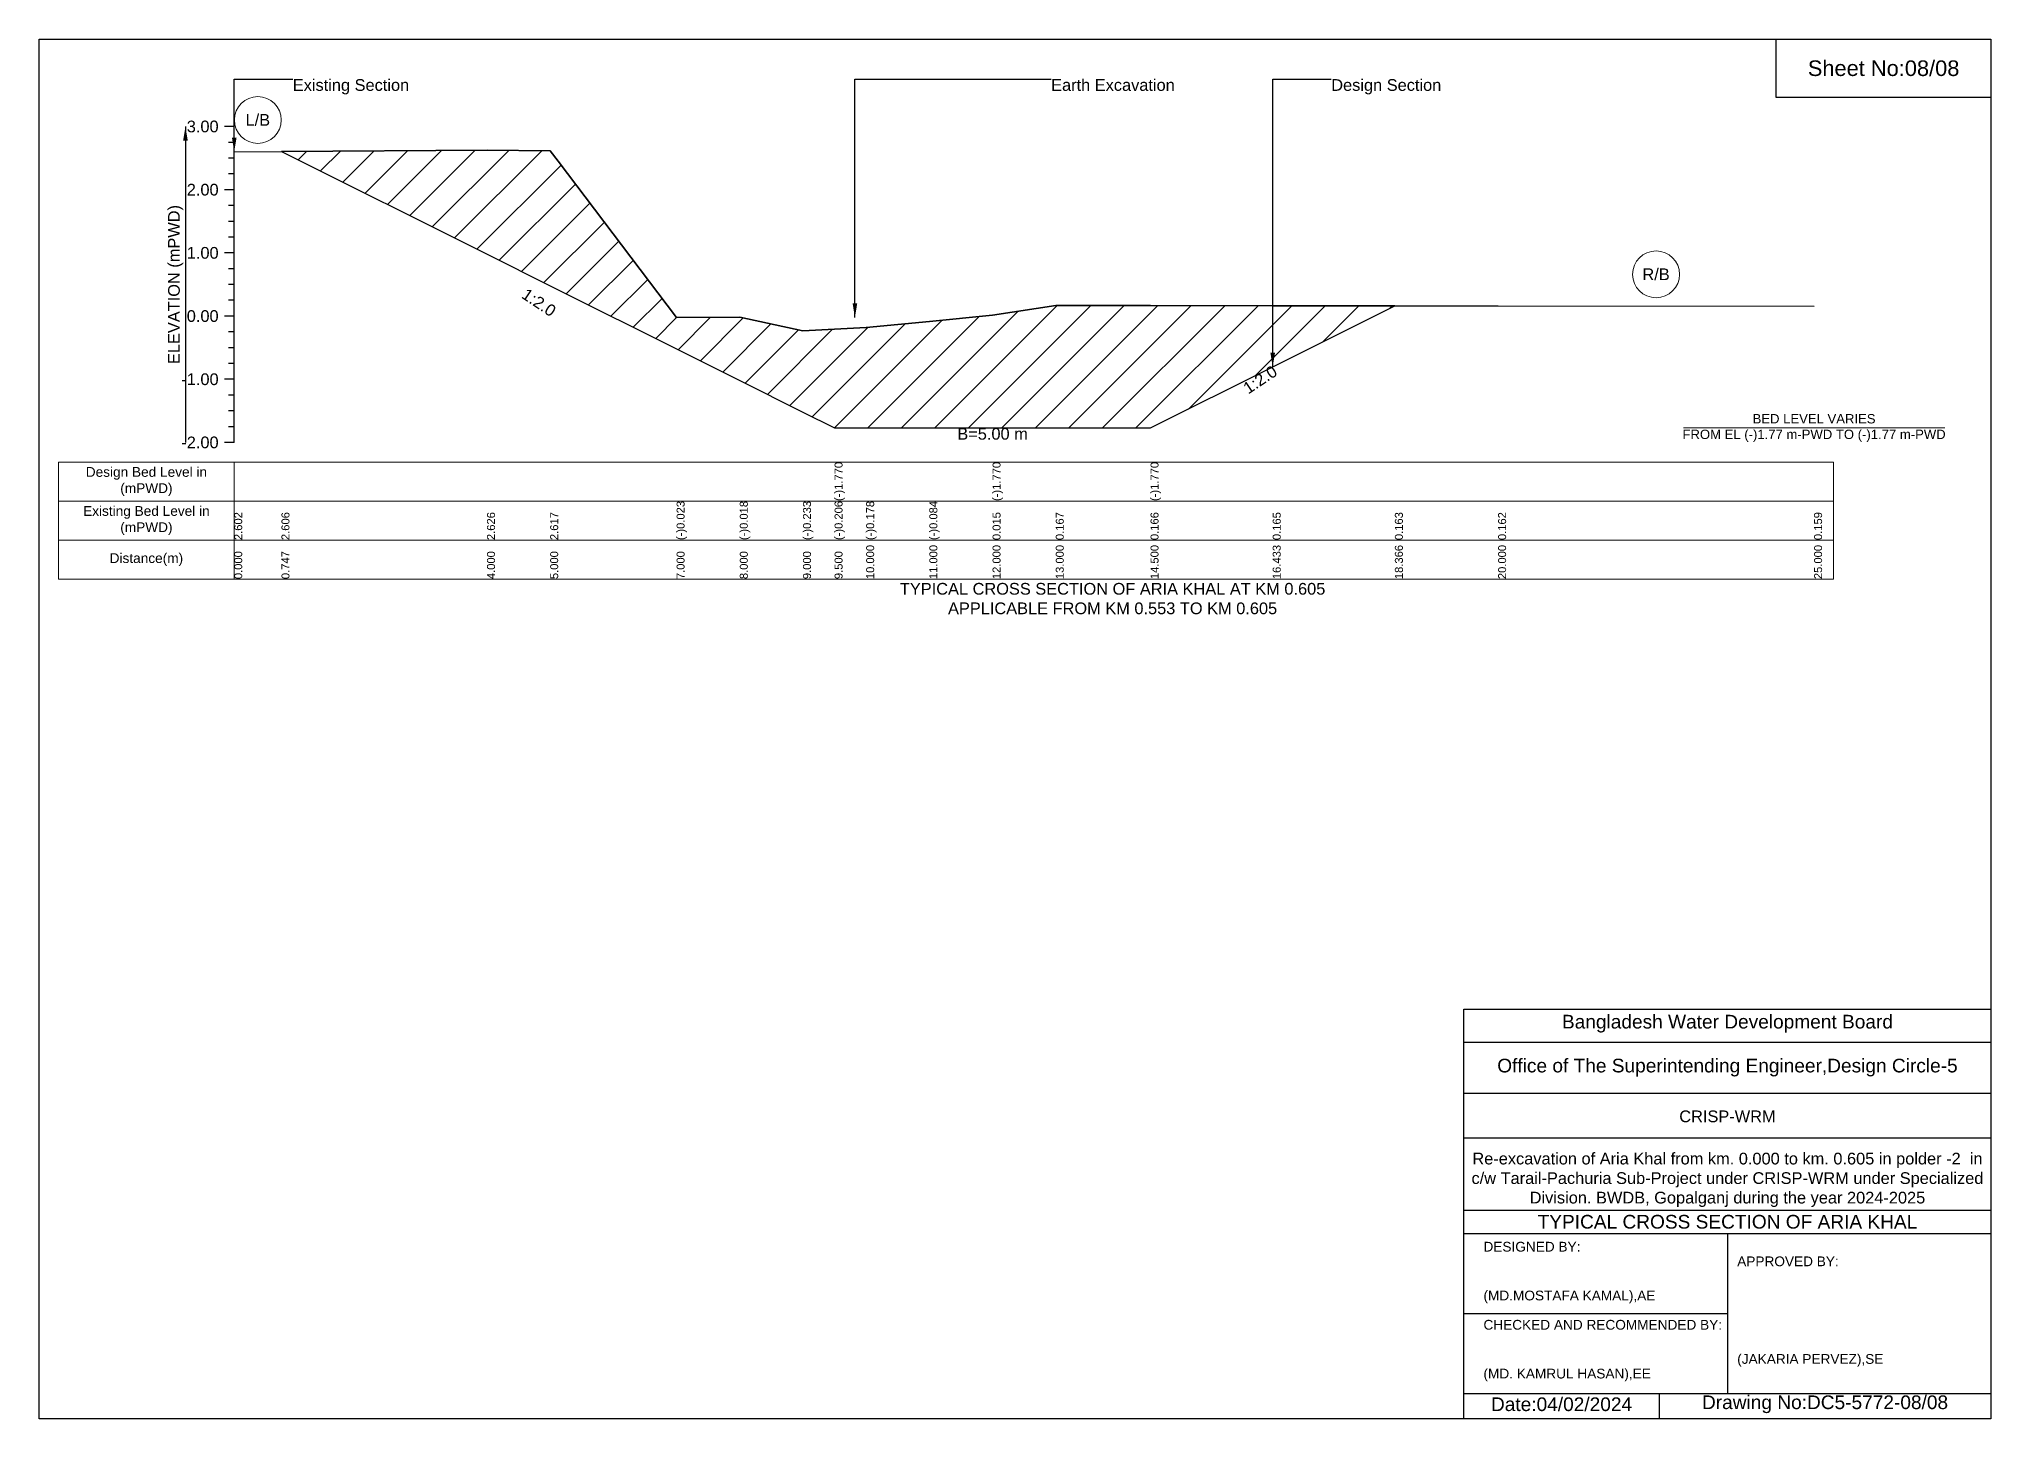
# Model space of a CAD drawing. Header units: inches. Extents: x 91000 to 188000, y -5751 to 7560.
# Drawn here: x 170000 to 178000, y -5656 to 0 of the extents above; entities that cross this region are included whole.
import ezdxf

# ---------------------------------------------------------------- set-up
doc = ezdxf.new("R2010")
doc.units = ezdxf.units.IN
doc.header["$LTSCALE"] = 7
doc.header["$MEASUREMENT"] = 0
for name, color, linetype, lineweight in [('Cross section Data Border', 7, 'Continuous', 9), ('Cross Section Labels', 7, 'Continuous', 9), ('Existing_Bed_Level for Xsection', 7, 'Continuous', 25)]:
    doc.layers.add(name, color=color, linetype=linetype, lineweight=lineweight)
doc.styles.get("Standard").update_dxf_attribs({"font": 'arial.ttf'})
doc.dimstyles.get("Standard").update_dxf_attribs({"dimtxt": 0.18, "dimasz": 0.18, "dimexe": 0.18, "dimexo": 0.0625, "dimgap": 0.09, "dimtad": 0, "dimtih": 1, "dimtoh": 1, "dimdec": 4, "dimzin": 0, "dimdsep": 46, "dimtxsty": 'Standard', "dimcen": 0.09, "dimadec": 0, "dimazin": 0, "dimtfac": 1, "dimtdec": 4, "dimtofl": 0, "dimtmove": 0, "dimatfit": 3, "dimfxl": 1, "dimtolj": 1, "dimtzin": 0, "dimarcsym": 0})

msp = doc.modelspace()

# ---------------------------------------------------------------- hatches: boundary and pattern name
at = {"layer": 'Existing_Bed_Level for Xsection'}
h = msp.add_hatch(dxfattribs=at)
h.set_pattern_fill('ANSI31', color=256, scale=777, style=0)
h.paths.add_polyline_path([(170993.5, -460.6), (171836, -881.8), (172095, -1011.3), (172127, -1027.3), (172613, -1270.3), (172872, -1399.8), (173131, -1529.3), (173260.5, -1594.1), (173390, -1594.1), (173649, -1594.1), (173908, -1594.1), (174167, -1594.1), (174555.5, -1594.1), (175056.2, -1343.7), (175556.9, -1093.4), (175056.2, -1093), (174555.5, -1092.7), (174167, -1092.4), (173908, -1131.8), (173649, -1157.4), (173390, -1181.8), (173260.5, -1188.9), (173131, -1196), (172872, -1140.3), (172613, -1141.6), (172127, -500.1), (172095, -457.9), (171836, -455.5)])

# ---------------------------------------------------------------- linework, layer by layer
for points in [[(170000, 0), (178000, 0), (178000, -5656), (170000, -5656)], [(177120, 0), (178000, 0), (178000, -240), (177120, -240)]]:
    msp.add_lwpolyline(points, close=True)
for points in [[(175840, -5656), (175840, -3976), (178000, -3976)], [(175840, -4112), (178000, -4112)], [(175840, -4320), (178000, -4320)], [(175840, -4504), (178000, -4504)], [(175840, -4800), (178000, -4800)], [(175840, -4896), (178000, -4896)], [(176920, -4896), (176920, -5552)], [(175840, -5224), (176920, -5224)], [(175840, -5552), (178000, -5552)], [(176640, -5552), (176640, -5656)]]:
    msp.add_lwpolyline(points)
at = {"layer": 'Cross section Data Border'}
msp.add_lwpolyline([(170080, -1733.7), (177355, -1733.7), (177355, -2213.7), (170080, -2213.7)], close=True, dxfattribs=at)
for points in [[(170800, -1733.7), (170800, -2213.7)], [(170080, -1893.7), (177355, -1893.7)], [(170080, -2053.7), (177355, -2053.7)]]:
    msp.add_lwpolyline(points, dxfattribs=at)
at = {"layer": 'Cross Section Labels'}
msp.add_lwpolyline([(176739.2, -1594.1), (177810.8, -1594.1)], dxfattribs=at)
for centre in [(170896.7, -331.7), (176627.5, -964.6)]:
    msp.add_circle(centre, 96, dxfattribs=at)
at = {"layer": 'Existing_Bed_Level for Xsection'}
for points in [[(170800, -358.7), (170760, -358.7)], [(170800, -1653.7), (170800, -1394.7), (170800, -1135.7), (170800, -876.7), (170800, -617.7), (170800, -358.7)], [(170800, -423.4), (170776, -423.4)], [(170800, -461.7), (170993.5, -460.6), (171836, -455.5), (172095, -457.9), (172127, -500.1), (172613, -1141.6), (172872, -1140.3), (173131, -1196), (173260.5, -1188.9), (173260.5, -1188.9), (173390, -1181.8), (173649, -1157.4), (173908, -1131.8), (173908, -1131.8), (174167, -1092.4), (174555.5, -1092.7), (174555.5, -1092.7), (175056.2, -1093), (175556.9, -1093.4), (175980, -1093.7), (177275, -1094.5)], [(170800, -488.2), (170776, -488.2)], [(170800, -552.9), (170776, -552.9)], [(170800, -617.7), (170760, -617.7)], [(170800, -682.4), (170776, -682.4)], [(170800, -747.2), (170776, -747.2)], [(170800, -876.7), (170760, -876.7)], [(170800, -811.9), (170776, -811.9)], [(170800, -941.4), (170776, -941.4)], [(170800, -1006.2), (170776, -1006.2)], [(170800, -1070.9), (170776, -1070.9)], [(170800, -1135.7), (170760, -1135.7)], [(170800, -1200.4), (170776, -1200.4)], [(170800, -1265.2), (170776, -1265.2)], [(170800, -1329.9), (170776, -1329.9)], [(170800, -1394.7), (170760, -1394.7)], [(170800, -1459.4), (170776, -1459.4)], [(170800, -1524.2), (170776, -1524.2)], [(170800, -1588.9), (170776, -1588.9)], [(170800, -1653.7), (170760, -1653.7)]]:
    msp.add_lwpolyline(points, dxfattribs=at)
msp.add_lwpolyline([(170993.5, -460.6), (171836, -881.8), (172095, -1011.3), (172127, -1027.3), (172613, -1270.3), (172872, -1399.8), (173131, -1529.3), (173260.5, -1594.1), (173260.5, -1594.1), (173390, -1594.1), (173649, -1594.1), (173908, -1594.1), (173908, -1594.1), (174167, -1594.1), (174555.5, -1594.1), (174555.5, -1594.1), (175056.2, -1343.7), (175556.9, -1093.4), (175556.9, -1093.4), (175556.9, -1093.4), (175056.2, -1093), (174555.5, -1092.7), (174555.5, -1092.7), (174167, -1092.4), (173908, -1131.8), (173908, -1131.8), (173649, -1157.4), (173390, -1181.8), (173260.5, -1188.9), (173260.5, -1188.9), (173131, -1196), (172872, -1140.3), (172613, -1141.6), (172127, -500.1), (172095, -457.9), (171836, -455.5)], close=True, dxfattribs=at)

# ---------------------------------------------------------------- texts
at = {"attachment_point": 5}
for s, insert, char_height in [('Sheet No:08/08', (177560, -120), 64), ('Bangladesh Water Development Board', (176920, -4036), 56), ('Office of The Superintending Engineer,Design Circle-5', (176920, -4216), 56)]:
    msp.add_mtext(s, dxfattribs=dict(at, insert=insert, char_height=char_height))
for s, insert, char_height, width, attachment_point in [('CRISP-WRM', (176920, -4416), 48, 2240, 5), ('Re-excavation of Aria Khal from km. 0.000 to km. 0.605 in polder -2  in c/w Tarail-Pachuria Sub-Project under CRISP-WRM under Specialized Division. BWDB, Gopalganj during the year 2024-2025', (176920, -4676), 48, 2160, 5), ('TYPICAL CROSS SECTION OF ARIA KHAL', (176920, -4848), 56, 2240, 5), ('DESIGNED BY:^J^J^J(MD.MOSTAFA KAMAL),AE', (175920, -5056), 40, 1120, 4), ('APPROVED BY:^J^J^J^J^J^J(JAKARIA PERVEZ),SE', (176960, -5216), 40, 1120, 4), ('CHECKED AND RECOMMENDED BY:^J^J^J(MD. KAMRUL HASAN),EE', (175920, -5376), 40, 1120, 4), ('Date:04/02/2024', (176240, -5596), 56, 1120, 5), ('Drawing No:DC5-5772-08/08', (177320, -5596), 56, 1760, 5)]:
    msp.add_mtext(s, dxfattribs=dict(insert=insert, char_height=char_height, width=width, attachment_point=attachment_point))
at = {"layer": 'Cross section Data Border', "char_height": 40, "width": 640, "attachment_point": 5}
for s, insert in [('Design Bed Level in (mPWD)', (170440, -1813.7)), ('Existing Bed Level in (mPWD)', (170440, -1973.7)), ('Distance(m)', (170440, -2133.7))]:
    msp.add_mtext(s, dxfattribs=dict(at, insert=insert))
at = {"layer": 'Cross Section Labels'}
for s, insert, char_height, attachment_point in [('Existing Section', (171040, -164.4), 48, 1), ('Earth Excavation', (174148, -164.4), 48, 1), ('Design Section', (175296.2, -164.4), 48, 1), ('L/B', (170896.7, -331.7), 48, 5), ('R/B', (176627.5, -964.6), 48, 5), ('B=5.00 m', (173908, -1594.1), 48, 2), ('BED LEVEL VARIES ^JFROM EL (-)1.77 m-PWD TO (-)1.77 m-PWD', (177275, -1594.1), 38.4, 5), ('TYPICAL CROSS SECTION OF ARIA KHAL AT KM 0.605^JAPPLICABLE FROM KM 0.553 TO KM 0.605', (174400, -2293.7), 48, 5)]:
    msp.add_mtext(s, dxfattribs=dict(at, insert=insert, char_height=char_height, attachment_point=attachment_point))
at = {"layer": 'Cross Section Labels', "char_height": 48, "attachment_point": 2}
for insert, rotation in [((172062.2, -1059.7), 326.30993), ((174991.4, -1376.1), 33.69007)]:
    msp.add_mtext('1:2.0', dxfattribs=dict(at, insert=insert, rotation=rotation))
at = {"layer": 'Existing_Bed_Level for Xsection', "char_height": 48, "attachment_point": 6}
for s, insert in [('3.00', (170736, -358.7)), ('2.00', (170736, -617.7)), ('1.00', (170736, -876.7)), ('0.00', (170736, -1135.7)), ('-1.00', (170736, -1394.7)), ('-2.00', (170736, -1653.7))]:
    msp.add_mtext(s, dxfattribs=dict(at, insert=insert))
at = {"layer": 'Existing_Bed_Level for Xsection', "rotation": 90}
for s, insert, char_height, attachment_point in [('ELEVATION (mPWD)', (170560, -1006.2), 48, 5), ('(-)1.770', (173260.5, -1893.7), 32.8, 1), ('(-)1.770', (173908, -1893.7), 32.8, 1), ('(-)1.770', (174555.5, -1893.7), 32.8, 1), ('(-)0.023', (172613, -2053.7), 32.8, 1), ('(-)0.018', (172872, -2053.7), 32.8, 1), ('(-)0.233', (173131, -2053.7), 32.8, 1), ('(-)0.206', (173260.5, -2053.7), 32.8, 1), ('(-)0.178', (173390, -2053.7), 32.8, 1), ('(-)0.084', (173649, -2053.7), 32.8, 1), ('2.602', (170800, -2053.7), 32.8, 1), ('2.606', (170993.5, -2053.7), 32.8, 1), ('2.626', (171836, -2053.7), 32.8, 1), ('2.617', (172095, -2053.7), 32.8, 1), ('0.015', (173908, -2053.7), 32.8, 1), ('0.167', (174167, -2053.7), 32.8, 1), ('0.166', (174555.5, -2053.7), 32.8, 1), ('0.165', (175056.2, -2053.7), 32.8, 1), ('0.163', (175556.9, -2053.7), 32.8, 1), ('0.162', (175980, -2053.7), 32.8, 1), ('0.159', (177275, -2053.7), 32.8, 1), ('10.000', (173390, -2213.7), 32.8, 1), ('11.000', (173649, -2213.7), 32.8, 1), ('12.000', (173908, -2213.7), 32.8, 1), ('13.000', (174167, -2213.7), 32.8, 1), ('14.500', (174555.5, -2213.7), 32.8, 1), ('16.433', (175056.2, -2213.7), 32.8, 1), ('18.366', (175556.9, -2213.7), 32.8, 1), ('20.000', (175980, -2213.7), 32.8, 1), ('25.000', (177275, -2213.7), 32.8, 1), ('0.000', (170800, -2213.7), 32.8, 1), ('0.747', (170993.5, -2213.7), 32.8, 1), ('4.000', (171836, -2213.7), 32.8, 1), ('5.000', (172095, -2213.7), 32.8, 1), ('7.000', (172613, -2213.7), 32.8, 1), ('8.000', (172872, -2213.7), 32.8, 1), ('9.000', (173131, -2213.7), 32.8, 1), ('9.500', (173260.5, -2213.7), 32.8, 1)]:
    msp.add_mtext(s, dxfattribs=dict(at, insert=insert, char_height=char_height, attachment_point=attachment_point))

# ---------------------------------------------------------------- leaders
at = {"layer": 'Cross Section Labels', "annotation_type": 0, "has_hookline": 1, "hookline_direction": 0}
for points, text_width in [([(170800, -461.7), (170800, -164.4), (171039.9, -164.4)], 467.2), ([(173343.9, -1141.2), (173343.9, -164.4), (174147.9, -164.4)], 497), ([(175056.2, -1343.7), (175056.2, -164.4), (175296.1, -164.4)], 441.2)]:
    msp.add_leader(points, dimstyle='Standard', override={"dimasz": 57.6}, dxfattribs=dict(at, text_width=text_width))
at = {"layer": 'Existing_Bed_Level for Xsection'}
msp.add_leader([(170600, -358.7), (170600, -1653.7)], dimstyle='Standard', override={"dimasz": 57.6}, dxfattribs=at)

doc.saveas('drawing.dxf')
